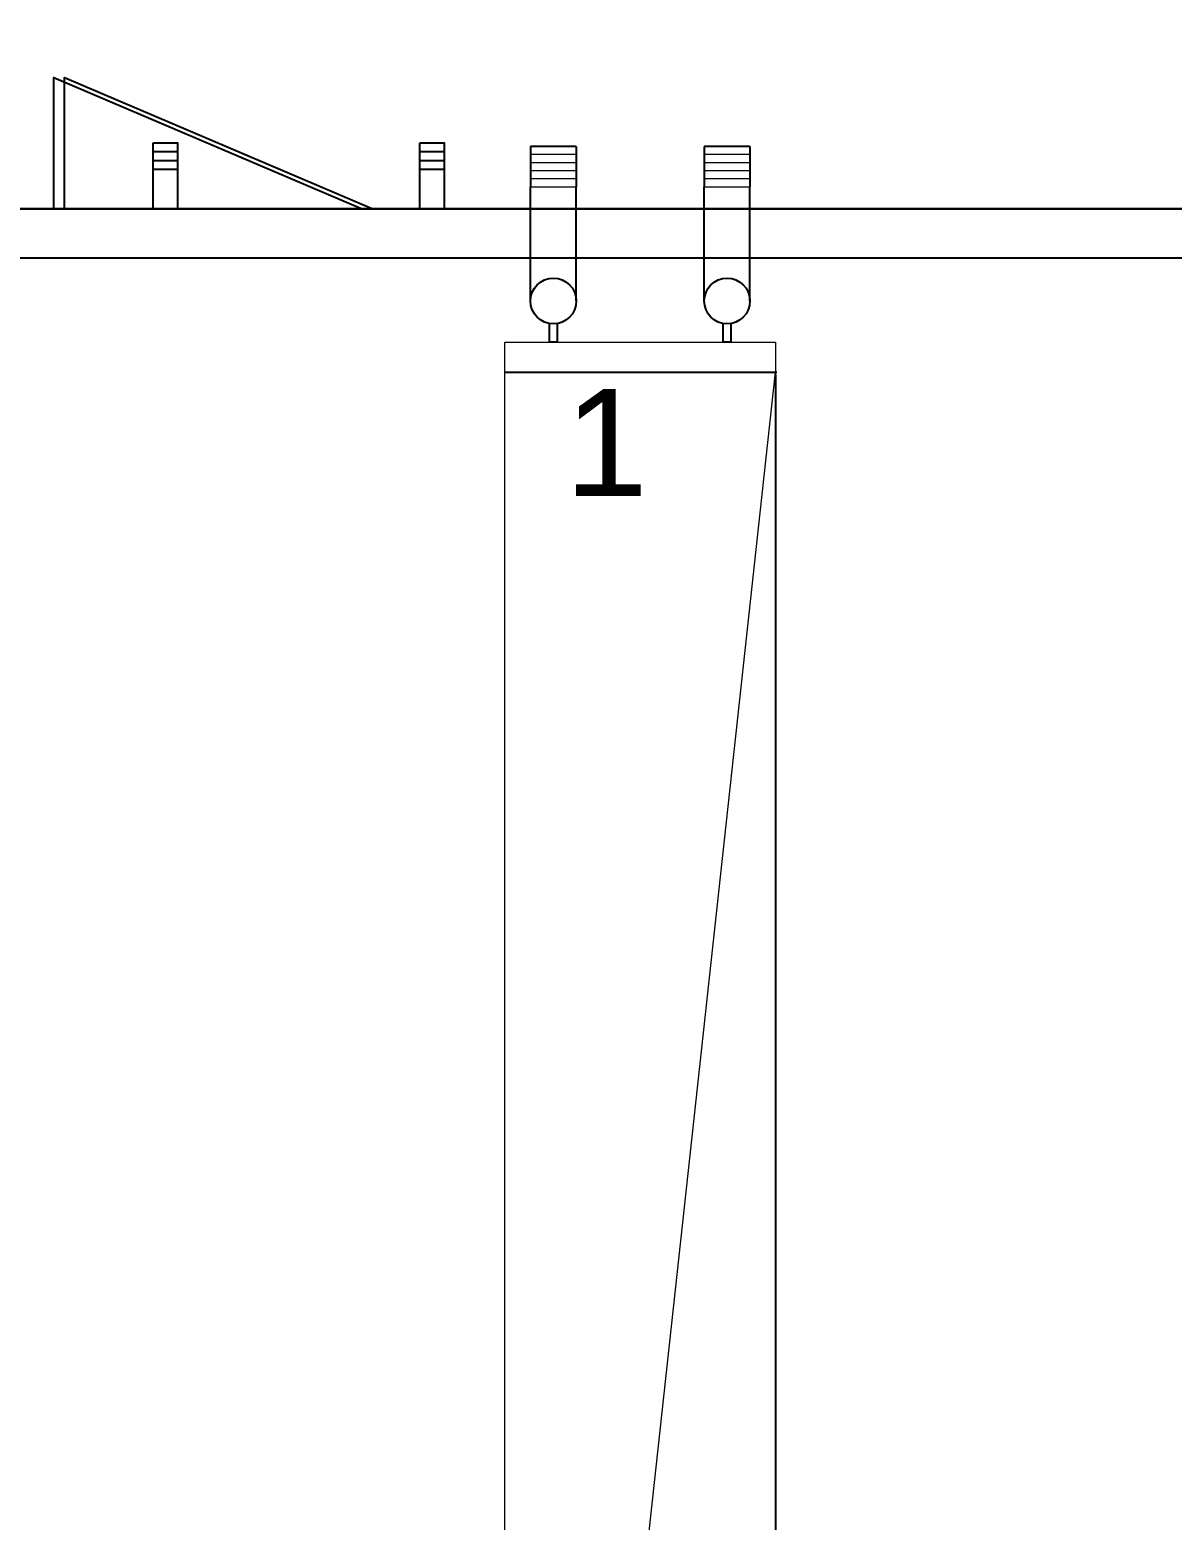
# Model space of a CAD drawing. Header units: millimetres. Extents: x 1188965 to 1321470, y -617248 to -452266.
# Drawn here: x 1305974 to 1307038, y -532765 to -531378 of the extents above; entities that cross this region are included whole.
import ezdxf

# ---------------------------------------------------------------- set-up
doc = ezdxf.new("R2010")
doc.units = ezdxf.units.MM
doc.layers.get('0').update_dxf_attribs({"color": 2})
doc.layers.add('000_CTCI_CR', color=170, linetype='Continuous')
doc.layers.add('200', color=7, linetype='Continuous')
doc.styles.add('CHINA', font='simplex.shx', dxfattribs={"bigfont": 'chineset.shx'})
doc.dimstyles.new('ISO-25', dxfattribs={"dimtxt": 2.5, "dimasz": 2.5, "dimexe": 1.25, "dimexo": 0.625, "dimtad": 1, "dimtxsty": 'Standard', "dimcen": 2.5, "dimadec": 0, "dimazin": 0, "dimtfac": 1, "dimtmove": 0, "dimatfit": 3, "dimfxl": 1, "dimarcsym": 0})

# ---------------------------------------------------------------- blocks, each defined once
blk = doc.blocks.new('*D778')
at = {"layer": '000_CTCI_CR', "color": 0, "lineweight": -2, "transparency": 16777216}
for p, q in [((1306416.9, -531697), (1306669.5, -531697)), ((1306668.3, -531699.5), (1306668.3, -534006.1)), ((1306416.9, -534008.6), (1306669.5, -534008.6))]:
    blk.add_line(p, q, dxfattribs=at)
at = {"layer": '000_CTCI_CR', "color": 0, "transparency": 16777216}
for points in [[(1306667.9, -531699.5), (1306668.7, -531699.5), (1306668.3, -531697)], [(1306667.9, -534006.1), (1306668.7, -534006.1), (1306668.3, -534008.6)]]:
    blk.add_solid(points, dxfattribs=at)
at = {"layer": 'Defpoints', "color": 0, "transparency": 16777216}
for p in [(1306416.3, -531697), (1306416.3, -534008.6), (1306668.3, -534008.6)]:
    blk.add_point(p, dxfattribs=at)
at = {"layer": '000_CTCI_CR', "color": 0, "transparency": 16777216, "insert": (1306666.8, -533658.5), "char_height": 2.5, "attachment_point": 5, "rotation": 90}
blk.add_mtext('{\\H0.6x;2311,63}', dxfattribs=at)
blk = doc.blocks.new('A$C05B6578A')
at = {"color": 14}
for p, q in [((0, 34.8), (32.3, 34.8)), ((0, 23.2), (32.3, 23.2)), ((0, 11.6), (32.3, 11.6))]:
    blk.add_line(p, q, dxfattribs=at)
blk.add_lwpolyline([(0, 0), (32.3, 0), (32.3, 87.6), (0, 87.6)], close=True, dxfattribs=at)
blk = doc.blocks.new('A$C72C32AF2')
at = {"layer": '200', "color": 14, "rotation": 270}
blk.add_blockref('A$C05B6578A', (0, 32.3), dxfattribs=at)
blk = doc.blocks.new('A$C70347584')
at = {"color": 14, "ltscale": 3, "rotation": 90}
blk.add_blockref('A$C72C32AF2', (32.3, 0), dxfattribs=at)

msp = doc.modelspace()

# ---------------------------------------------------------------- linework, layer by layer
at = {"layer": '000_CTCI_CR', "color": 3}
for p, q in [((1306482.732, -531486.999), (1306440.157, -531486.999)), ((1306440.157, -531486.999), (1306440.157, -531524.679)), ((1306482.732, -531486.999), (1306482.732, -531524.679)), ((1306644.432, -531486.999), (1306601.857, -531486.999)), ((1306601.857, -531486.999), (1306601.857, -531524.679)), ((1306644.432, -531486.999), (1306644.432, -531524.679)), ((1306440.157, -531630.786), (1306440.157, -531524.679)), ((1306482.732, -531630.786), (1306482.732, -531524.679)), ((1306601.857, -531630.786), (1306601.857, -531524.679)), ((1306644.432, -531630.786), (1306644.432, -531524.679)), ((1298444.4, -531545.027), (1307833.446, -531545.027)), ((1298444.4, -531590.527), (1307833.446, -531590.527))]:
    msp.add_line(p, q, dxfattribs=at)
at = {"layer": '000_CTCI_CR', "color": 3, "lineweight": 13}
for p, q in [((1306482.732, -531494.535), (1306440.157, -531494.535)), ((1306644.432, -531494.535), (1306601.857, -531494.535)), ((1306482.732, -531502.071), (1306440.157, -531502.071)), ((1306482.732, -531509.607), (1306440.157, -531509.607)), ((1306644.432, -531502.071), (1306601.857, -531502.071)), ((1306644.432, -531509.607), (1306601.857, -531509.607)), ((1306482.732, -531517.143), (1306440.157, -531517.143)), ((1306440.157, -531524.679), (1306482.732, -531524.679)), ((1306644.432, -531517.143), (1306601.857, -531517.143)), ((1306601.857, -531524.679), (1306644.432, -531524.679))]:
    msp.add_line(p, q, dxfattribs=at)
at = {"layer": '000_CTCI_CR', "color": 3, "lineweight": 15}
for p in [(1306416.295, -531696.999), (1306416.295, -534008.626)]:
    msp.add_line(p, (1306668.295, -531696.999), dxfattribs=at)
at = {"layer": '000_CTCI_CR', "color": 252}
msp.add_lwpolyline([(1298444.4, -531545.027), (1298444.4, -529678.12), (1307833.446, -529678.12), (1307833.446, -531545.027)], close=True, dxfattribs=at)
at = {"layer": '000_CTCI_CR', "color": 3}
for points in [[(1305996.295, -531545.027), (1305996.295, -531422.933), (1306283.295, -531545.027)], [(1306006.358, -531545.027), (1306006.358, -531422.933), (1306293.358, -531545.027)]]:
    msp.add_lwpolyline(points, close=True, dxfattribs=at)
for points in [[(1306465.032, -531651.769), (1306465.032, -531668.999), (1306457.857, -531668.999), (1306457.857, -531651.769)], [(1306626.732, -531651.769), (1306626.732, -531668.999), (1306619.557, -531668.999), (1306619.557, -531651.769)]]:
    msp.add_lwpolyline(points, dxfattribs=at)
at = {"layer": '000_CTCI_CR', "color": 3, "lineweight": 15}
msp.add_lwpolyline([(1306416.295, -531668.999), (1306668.295, -531668.999), (1306668.295, -534036.626), (1306416.295, -534036.626)], close=True, dxfattribs=at)
at = {"layer": '000_CTCI_CR', "color": 3}
for centre in [(1306461.445, -531630.786), (1306623.145, -531630.786)]:
    msp.add_circle(centre, 21.287, dxfattribs=at)

# ---------------------------------------------------------------- block references
at = {"layer": '000_CTCI_CR', "color": 3, "ltscale": 3, "xscale": -0.7, "yscale": 0.7, "zscale": 0.7, "rotation": 180}
for p in [(1306088.941, -531483.69), (1306337.006, -531483.69)]:
    msp.add_blockref('A$C70347584', p, dxfattribs=at)

# ---------------------------------------------------------------- texts
at = {"layer": '000_CTCI_CR', "color": 3, "lineweight": 15, "insert": (1306549.54, -531712.619), "char_height": 99.792, "width": 108.18103, "attachment_point": 3, "style": 'CHINA'}
msp.add_mtext('{\\fArial|b0|i0|c0|p34;1}', dxfattribs=at)

# ---------------------------------------------------------------- dimensions: what is measured, and where the dimension line sits
at = {"layer": '000_CTCI_CR', "color": 3}
dim = msp.add_linear_dim(base=(1306668.295, -534008.626), p1=(1306416.295, -531696.999), p2=(1306416.295, -534008.626), angle=270, text='{\\H0.6x;<>}', dimstyle='ISO-25', override={"dimfxl": 0.18}, dxfattribs=at)
dim.commit()
dim.dimension.update_dxf_attribs({"geometry": '*D778', "text_midpoint": (1306668.295, -533658.512), "dimtype": 160})

doc.saveas('drawing.dxf')
